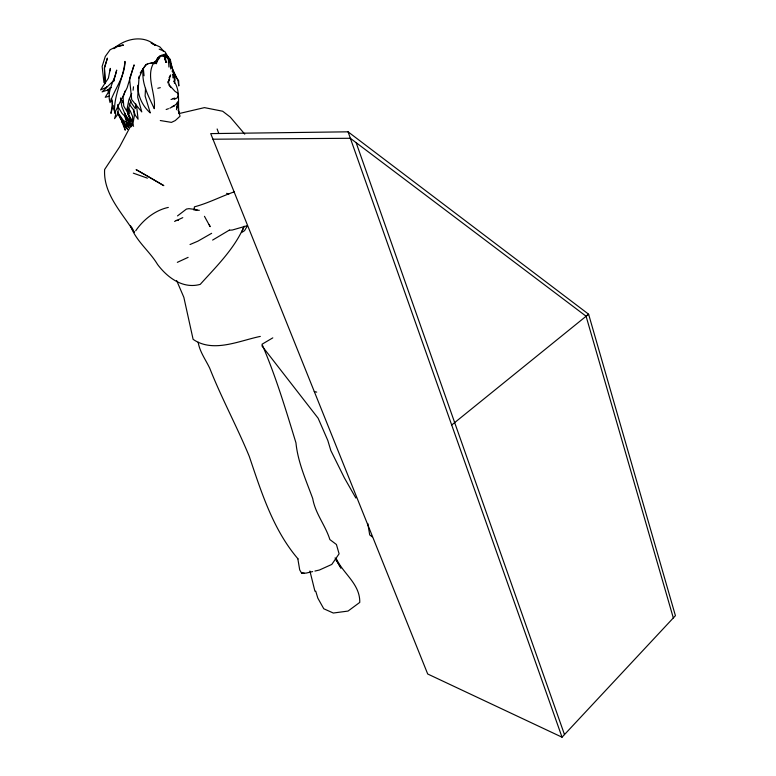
<?xml version="1.0" encoding="UTF-8"?>
<svg xmlns="http://www.w3.org/2000/svg" width="776" height="776" viewBox="0 0 776 776"><rect width="100%" height="100%" fill="white"/><g stroke="black" fill="none" stroke-linecap="round" stroke-linejoin="round"><path stroke-width="1.16" d="M158.731 57.017L158.721 59.054L157.906 57.948L158.731 57.017L159.584 58.025L159.575 55.843M139.108 76.242L137.691 97.223L141.785 111.919L131.697 99.6L129.553 78.89L134.122 64.874L127.128 87.795L114.586 113.151C113.374 95.273 123.335 79.152 124.984 61.401C124.897 76.805 114.732 88.609 110.085 102.568C106.351 91.015 114.557 81.014 116.681 70.092L113.946 80.384L106.933 87.135L100.579 89.929L108.407 78.124L110.318 68.395L110.192 70.8M117.671 104.915L118.388 113.519L114.567 118.66L115.837 114.237L113.102 107.563L111.23 98.513M145.529 88.319L145.122 95.991L150.282 112.937C142.183 105.701 137.934 96.02 137.711 85.292M135.781 103.877L135.373 108.601L131.939 103.79L129.427 98.474M194.029 210.16L194.417 206.833C208.356 203.166 220.995 196.425 234.498 191.769M133.094 90.229L133.491 86.796M109.397 87.892L108.979 91.238L105.216 97.32L109.319 96.137M174.125 81.742L174.435 79.472L173.213 74.312M112.491 102.568L110.968 113.393L113.053 105.536M113.791 81.383L114.169 79.094M174.357 83.226L175.056 80.015L174.61 74.962L172.049 70.985M130.717 101.103L128.874 107.495L129.349 113.694L126.624 108.999M177.18 105.584L176.482 109.697L177.646 104.44L177.287 103.159L177.432 104.712M124.994 91.083L123.093 97.533L123.762 106.108L127.788 112.84L127.38 107.331L128.864 99.871L131.687 93.44M244.139 226.262C234.498 248.766 216.407 266.41 200.227 284.375C182.942 289.205 167.432 277.614 157.576 264.49C149.399 250.803 135.674 240.861 130.465 225.486M244.033 226.417L241.598 232.538L244.566 230.647L247.495 225.612M177.151 102.907L177.607 101.879L177.161 103.431L173.475 106.254M138.71 78.405L143.473 68.142L146.15 64.466L149.545 63.292M167.849 82.925L169.663 79.152L168.014 81.839M130.533 126.236L119.591 146.887L104.624 169.517C103.179 194.116 122.288 212.944 134.306 232.441L131.678 227.252M107.001 86.475L106.05 88.26L102.093 91.898L108.029 89.929L111.511 87.378M158.052 57.569L155.375 62.245L150.331 63.302L155.375 62.245L157.538 58.442L161.272 55.93L164.454 55.581L166.336 56.153C172.563 63.292 172.136 73.458 178.655 80.685L178.8 85.961L177.976 80.423L172.262 68.676L170.633 60.906L165.53 54.087L162.834 54.795M169.023 77.784L170.613 74.962L168.421 81.839L169.43 85.224L175.095 91.432L177.529 92.984L178.334 95.07L177.19 97.883L174.28 99.376M140.233 72.895L146.15 64.466M135.713 230.782C143.259 219.744 155.132 210.209 168.314 207.415M673.316 617.938L586.093 316.249L588.615 314.212L348.075 131.823L210.713 133.608L427.702 673.995L562.037 737.2L675.421 615.688L588.606 314.212L451.69 425.015M177.51 215.912L186.444 209.064L188.946 208.657L197.104 209.685M169.799 108.203L174.173 105.934L172.165 106.535M115.789 47.394L113.868 48.655C124.703 38.752 143.153 34.464 155.016 45.076M160.525 55.92L161.932 55.028M229.434 230.065L212.624 240.075M211.644 233.314L197.88 241.171L190.033 244.527M272.793 337.861L262.007 344.253C275.829 376.292 285.791 409.602 295.966 442.883C297.839 462.118 306.122 480.47 312.718 498.541C315.328 513.673 325.396 525.236 329.878 539.582L336.415 544.49L339.093 553.812L331.798 564.424L319.402 570.03L314.92 571.058M177.335 262.346L188.112 257.36M174.581 221.422L182.777 217.649M146.092 64.815L147.653 64.156M166.151 109.513L168.479 108.679M171.05 99.493L175.056 98.28L173.048 98.474M247.078 225.767L232.315 230.026L229.453 230.181M160.312 87.669L157.8 88.26M116.749 46.764L123.335 45.173L119.892 45.638M260.309 336.406C239.027 340.79 213.157 353.206 193.108 339.345L183.844 297.305L176.676 280.611M178.916 113.597L204.447 107.621L222.663 111.23L230.239 117.06L244.77 134.151M312.68 571.582L305.957 573.134L301.544 573.037L299.701 569.875L297.839 558.798M123.335 45.173L117.739 45.939L110.124 49.761L105.284 56.454L102.141 66.445L103.955 82.654M212.954 139.214L350.335 138.283L586.113 316.23M176.152 220.413L178.431 220.433M195.174 210.228L199.335 210.286M152.629 63.457L154.919 63.622L153.328 62.681L156.539 63.7L156.267 60.77L157.179 62.109L157.256 59.025L158.071 60.082L157.906 57.948M301.544 573.037L304.211 573.299M160.283 120.532L171.447 122.385L175.26 120.571L180.061 116.187L178.247 110.192L179.072 113.393C177.442 102.645 180.789 90.928 173.989 81.276M161.214 55.523L165.23 56.493L170.371 59.48L165.53 54.087L170.002 61.944L170.769 69.006M314.28 391.531L316.705 392.123M226.573 193.331L228.871 193.961M133.307 173.155L147.43 178.16M159.167 49.13L163.464 50.935L159.827 46.87L151.145 42.971L154.996 45.202M155.375 62.245L154.414 61.837C144.879 75.641 156.248 93.382 154.24 108.669C148.381 95.807 140.97 83.022 143.308 68.278L144.055 75.786M162.853 50.692L164.939 51.652L168.567 57.773M145.044 174.668L136.101 169.624L163.823 185.639L146.034 175.231M372.199 536.817L369.706 534.907L367.785 523.441M127.206 123.947L130.931 126.847M125.276 117.438L128.855 120.687M164.609 59.015L166.724 62.439M127.914 123.054L131.066 126.663M298.042 558.914C273.084 529.746 261.405 492.246 249.271 456.385C237 426.606 221.558 398.243 209.743 368.251C205.679 359.715 199.674 351.751 198.171 342.226M261.871 345.805L318.141 418.235L327.821 440.487L330.819 450.507L344.36 477.841L355.854 498.027M168.887 84.923L170.992 87.639M125.159 116.71L133.579 126.294L129.99 117.486L127.477 113.82M129.126 104.042L133.123 109.367L135.383 115.382L138.089 119.242L136.809 107.825L135.431 104.906M123.161 123.209L127.681 129.311L122.113 120.222M128.205 108.126L130.222 110.852L132.599 116.516L132.822 124.432L134.306 115.915L133.821 109.377M128.457 115.401L131.813 120.037M126.954 124.829L128.35 126.769L127.167 123.355M117.351 111.841L123.326 120.367L131.804 126.022L126.478 119.514L124.81 115.362M121.793 121.541L125.431 127.099L122.336 120.813M117.865 114.053L123.054 122.123L125.266 130.184L121.735 121.308M118.001 113.597L119.174 115.488M120.348 117.38L121.531 119.271M167.189 56.823L168.305 58.646L168.955 67.066M117.438 112.724L121.91 120.222L128.603 127.4L126.323 121.221M336.095 559.874L340.984 568.139L335.067 557.876M336.483 559.069C343.661 574.095 360.113 584.105 359.773 602.399L348.036 611.071L333.302 613.03L323.767 608.762L317.82 598.102L315.716 591.137M204.457 216.31L210.131 226.67L209.2 224.603M119.659 117.118L122.511 122.336M164.037 55.823L165.986 62.187M104.818 81.286L105.449 82.508M128.224 113.762L131.008 119.756M108.097 89.618L109.047 91.675M107.67 89.977L108.921 93.139M124.8 113.092L126.75 118.146L122.016 113.393L118.175 106.923L118.088 104.779M217.125 128.971L218.774 133.482M562.037 737.2L348.075 131.823M356.135 142.658L564.482 734.581M125.198 117.68L126.381 121.085M314.93 591.215L309.915 571.02M111.715 99.173L112.239 101.433M127.536 110.182L130.29 121.454L125.314 114.799L121.9 106.758L120.464 97.97M122.404 100.57L122.763 102.878M105.255 83.459L104.343 67.881L107.408 58.103L104.508 68.046L105.167 83.643M172.835 74.312L172.98 77.862M165.627 57.463L165.754 62.303"/></g></svg>
